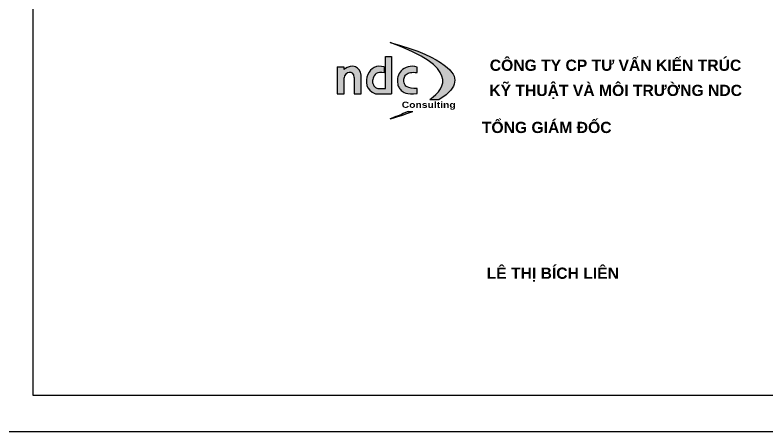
# Model space of a CAD drawing. Header units: millimetres. Extents: x 0 to 2525, y 0 to 595.
# Drawn here: x 848.2 to 1116.3, y 0 to 148.8 of the extents above; entities that cross this region are included whole.
import ezdxf
from ezdxf.enums import TextEntityAlignment as Align

# ---------------------------------------------------------------- set-up
doc = ezdxf.new("R2010")
doc.units = ezdxf.units.MM
doc.header["$MEASUREMENT"] = 0
doc.layers.get('0').update_dxf_attribs({"color": 8})
doc.layers.add('00-Frame', color=2, linetype='Continuous')
doc.layers.add('TABLE1', color=9, linetype='Continuous')
doc.styles.get("Standard").update_dxf_attribs({"font": 'arialbd.ttf'})
doc.styles.add('title-vertical$0$NDC', font='')
doc.styles.get('title-vertical$0$NDC').set_extended_font_data('Arial Black')

# ---------------------------------------------------------------- blocks, each defined once
blk = doc.blocks.new('title-vertical$0$ndc')
h = blk.add_hatch(color=152)
h.paths.add_polyline_path([(453, -60), (418, -22), (374, 4), (323, 16), (265, 11), (202, -12), (136, -55), (136, 0), (0, 0), (0, -552), (138, -552), (138, -224), (150, -183), (175, -149), (208, -124), (245, -111), (282, -112), (315, -129), (339, -164), (350, -220), (350, -552), (488, -552), (488, -167), (476, -109)])
h.paths.add_polyline_path([(967, 0), (911, 13), (857, 14), (808, 7), (762, -10), (721, -36), (685, -69), (654, -109), (629, -156), (611, -209), (601, -265), (600, -322), (610, -379), (632, -433), (669, -481), (720, -522), (788, -552), (1120, -552), (1120, 215), (990, 215), (990, -443), (885, -443), (860, -444), (837, -442), (817, -437), (800, -431), (785, -422), (773, -412), (762, -399), (752, -386), (743, -371), (736, -355), (731, -338), (727, -320), (725, -300), (726, -279), (730, -256), (736, -232), (746, -207), (760, -181), (779, -158), (803, -137), (833, -122), (870, -112), (914, -111), (967, -119)])
h.paths.add_polyline_path([(1647, -1), (1597, 11), (1548, 15), (1501, 12), (1457, 3), (1416, -11), (1379, -30), (1345, -52), (1316, -78), (1293, -107), (1274, -137), (1259, -169), (1249, -201), (1242, -233), (1239, -265), (1238, -295), (1240, -323), (1244, -349), (1249, -373), (1257, -395), (1266, -415), (1277, -433), (1289, -451), (1303, -467), (1319, -484), (1336, -499), (1356, -514), (1381, -527), (1413, -538), (1454, -547), (1505, -552), (1569, -553), (1647, -549), (1647, -444), (1577, -443), (1521, -437), (1476, -426), (1441, -411), (1415, -393), (1396, -372), (1384, -350), (1376, -326), (1372, -301), (1370, -277), (1372, -253), (1376, -230), (1384, -207), (1393, -187), (1406, -168), (1420, -152), (1437, -139), (1457, -128), (1480, -120), (1505, -114), (1535, -111), (1568, -110), (1605, -112), (1647, -115)], flags=17)
h.paths.add_polyline_path([(2204, 38), (2129, 91), (2038, 146), (1931, 204), (1806, 263), (1661, 323), (1493, 383), (1303, 443), (1086, 502), (1339, 407), (1552, 313), (1727, 223), (1869, 134), (1980, 49), (2063, -33), (2121, -112), (2157, -187), (2173, -258), (2172, -326), (2156, -390), (2126, -451), (2084, -510), (2033, -565), (1974, -619), (1910, -671), (2098, -671), (2176, -620), (2241, -572), (2294, -525), (2337, -481), (2369, -437), (2392, -395), (2408, -353), (2417, -312), (2420, -272), (2416, -231), (2405, -190), (2385, -148), (2356, -105), (2317, -60), (2267, -12)])
h.paths.add_polyline_path([(1553, -915), (1460, -915), (1404, -941), (1359, -962), (1321, -978), (1287, -993), (1251, -1008), (1209, -1024), (1157, -1044), (1091, -1070), (1167, -1047), (1228, -1030), (1277, -1015), (1321, -1000), (1366, -985), (1415, -967), (1476, -944)])
at = {"color": 152}
for p, q in [((990, -443), (990, 215)), ((990, 215), (1120, 215)), ((1120, 215), (1120, -552)), ((0, 0), (136, 0)), ((0, 0), (0, -552)), ((136, 0), (136, -55)), ((967, 0), (967, -119)), ((1647, -115), (1647, -1)), ((138, -552), (138, -224)), ((350, -220), (350, -552)), ((488, -552), (488, -167)), ((885, -443), (990, -443)), ((1647, -549), (1647, -444)), ((0, -552), (138, -552)), ((350, -552), (488, -552)), ((788, -552), (1120, -552)), ((1910, -671), (2098, -671)), ((1460, -915), (1553, -915))]:
    blk.add_line(p, q, dxfattribs=at)
for points in [[(1910, -671), (1974, -619), (2033, -565), (2084, -510), (2126, -451), (2156, -390), (2172, -326), (2173, -258), (2157, -187), (2121, -112), (2063, -33), (1980, 49), (1869, 134), (1727, 223), (1552, 313), (1339, 407), (1086, 502)], [(1086, 502), (1303, 443), (1493, 383), (1661, 323), (1806, 263), (1931, 204), (2038, 146), (2129, 91), (2204, 38), (2267, -12), (2317, -60), (2356, -105), (2385, -148), (2405, -190), (2416, -231), (2420, -272), (2417, -312), (2408, -353), (2392, -395), (2369, -437), (2337, -481), (2294, -525), (2241, -572), (2176, -620), (2098, -671)], [(488, -167), (476, -109), (453, -60), (418, -22), (374, 4), (323, 16), (265, 11), (202, -12), (136, -55)], [(967, 0), (911, 13), (857, 14), (808, 7), (762, -10), (721, -36), (685, -69), (654, -109), (629, -156), (611, -209), (601, -265), (600, -322), (610, -379), (632, -433), (669, -481), (720, -522), (788, -552)], [(1647, -1), (1597, 11), (1548, 15), (1501, 12), (1457, 3), (1416, -11), (1379, -30), (1345, -52), (1316, -78), (1293, -107), (1274, -137), (1259, -169), (1249, -201), (1242, -233), (1239, -265), (1238, -295), (1240, -323), (1244, -349), (1249, -373), (1257, -395), (1266, -415), (1277, -433), (1289, -451), (1303, -467), (1319, -484), (1336, -499), (1356, -514), (1381, -527), (1413, -538), (1454, -547), (1505, -552), (1569, -553), (1647, -549)], [(350, -220), (339, -164), (315, -129), (282, -112), (245, -111), (208, -124), (175, -149), (150, -183), (138, -224)], [(967, -119), (914, -111), (870, -112), (833, -122), (803, -137), (779, -158), (760, -181), (746, -207), (736, -232), (730, -256), (726, -279), (725, -300), (727, -320), (731, -338), (736, -355), (743, -371), (752, -386), (762, -399), (773, -412), (785, -422), (800, -431), (817, -437), (837, -442), (860, -444), (885, -443)], [(1647, -444), (1577, -443), (1521, -437), (1476, -426), (1441, -411), (1415, -393), (1396, -372), (1384, -350), (1376, -326), (1372, -301), (1370, -277), (1372, -253), (1376, -230), (1384, -207), (1393, -187), (1406, -168), (1420, -152), (1437, -139), (1457, -128), (1480, -120), (1505, -114), (1535, -111), (1568, -110), (1605, -112), (1647, -115)], [(1460, -915), (1404, -941), (1359, -962), (1321, -978), (1287, -993), (1251, -1008), (1209, -1024), (1157, -1044), (1091, -1070)], [(1091, -1070), (1167, -1047), (1228, -1030), (1277, -1015), (1321, -1000), (1366, -985), (1415, -967), (1476, -944), (1553, -915)]]:
    blk.add_lwpolyline(points, dxfattribs=at)
at = {"color": 152, "style": 'title-vertical$0$NDC', "width": 1.05}
blk.add_text('Consulting', height=126.9, dxfattribs=at).set_placement((1327, -843))

msp = doc.modelspace()

# ---------------------------------------------------------------- linework, layer by layer
msp.add_lwpolyline([(854.68, 582.11), (1670.22, 582.11), (1670.22, 13.05), (854.68, 13.05)], close=True)
at = {"layer": 'DEFPOINTS'}
msp.add_lwpolyline([(841.63, 595.16), (1683.27, 595.16), (1683.27, 0), (841.63, 0)], close=True, dxfattribs=at)

# ---------------------------------------------------------------- block references
at = {"layer": '00-Frame', "color": 7, "xscale": 0.01730117670410028, "yscale": 0.01730117670410028, "zscale": 0.01730117670410028}
msp.add_blockref('title-vertical$0$ndc', (963.09, 130.25), dxfattribs=at)

# ---------------------------------------------------------------- texts
at = {"layer": 'TABLE1'}
for s, p in [('CÔNG TY CP TƯ VẤN KIẾN TRÚC ', (1063.07, 128.87)), ('KỸ THUẬT VÀ MÔI TRƯỜNG NDC', (1062.34, 119.9))]:
    msp.add_text(s, height=4, dxfattribs=at).set_placement(p, align=Align.CENTER)
for s, p in [('TỔNG GIÁM ĐỐC ', (1038.53, 108.68)), ('LÊ THỊ BÍCH LIÊN', (1039.92, 56.66))]:
    msp.add_text(s, height=4, dxfattribs=at).set_placement(p, align=Align.MIDDLE_CENTER)

doc.saveas('drawing.dxf')
